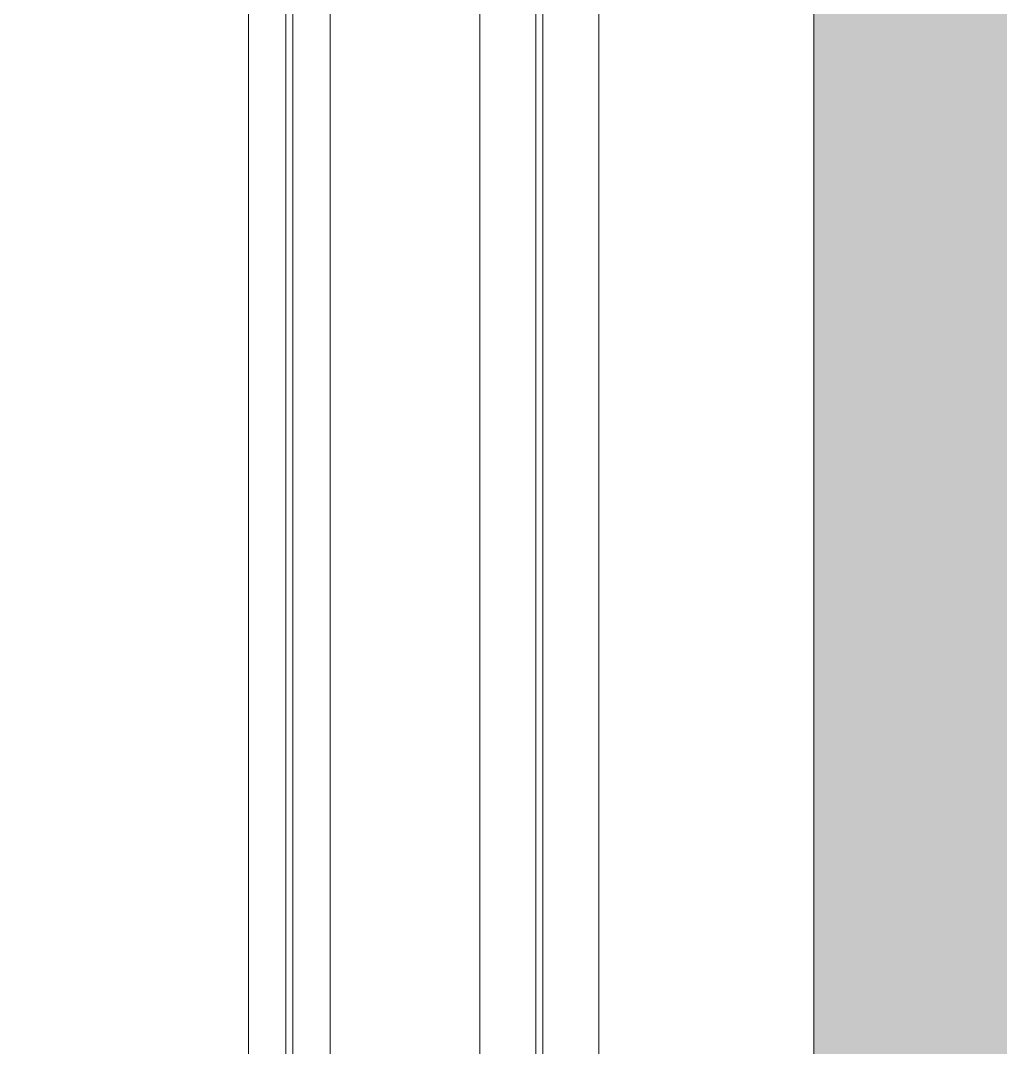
# Model space of a CAD drawing. Extents: x -2050 to 29725, y -1777 to 6820.
# Drawn here: x 4779.01 to 4789.5, y 366.92 to 377.91 of the extents above; entities that cross this region are included whole.
import ezdxf

# ---------------------------------------------------------------- set-up
doc = ezdxf.new("R2010")
doc.units = 0
doc.header["$LTSCALE"] = 25
doc.header["$MEASUREMENT"] = 0
for name, color, linetype, lineweight in [('06D', 9, 'Continuous', 9), ('09', 9, 'Continuous', 9), ('10', 9, 'Continuous', 9), ('15', 9, 'Continuous', 9), ('40B', 9, 'Continuous', 9)]:
    doc.layers.add(name, color=color, linetype=linetype, lineweight=lineweight)

# ---------------------------------------------------------------- blocks, each defined once
blk = doc.blocks.new('*U305')
at = {"layer": '15'}
for p, q in [((-1.468840347965793, -18.9468617151615), (-62.69886602103907, -18.9468617151615)), ((-1.468840347965793, -19.34686171515932), (-62.69886602103907, -19.34686171515932)), ((-1.468840347965793, -19.4228617151557), (-62.69886602103907, -19.4228617151557)), ((-1.468840347965793, -19.82286171514988), (-62.69886602103907, -19.82286171514988)), ((-1.468840347965793, -21.4228617151266), (-62.69886602103907, -21.4228617151266)), ((-1.468840347965793, -22.02286171511514), (-62.69886602103907, -22.02286171511514)), ((-1.468840347965793, -22.09886171511243), (-62.69886602103907, -22.09886171511243)), ((-1.468840347965793, -22.69886171510369), (-62.69886602103907, -22.69886171510369))]:
    blk.add_line(p, q, dxfattribs=at)
blk = doc.blocks.new('p-zemin kat')
at = {"layer": '09'}
h = blk.add_hatch(dxfattribs=at)
h.set_pattern_fill('SQUARE', color=252, scale=20, style=0)
h.set_pattern_definition([(9.199999999999998e-15, (0, 0), (0, 2.5), [2.5, -2.5]), (90, (0, 0), (-2.5, 2e-16), [2.5, -2.5])])
h.paths.add_polyline_path([(4025.504562432291, 284.9999999999927), (4822.499999999803, 285.0000000046348), (4822.499999999803, 2034.318600173057), (4787.499999999861, 2034.318600173057), (4787.499999999861, 320.0000000046494), (4025.504562432291, 320.0000000000073)])
at = {"layer": '06D'}
blk.add_lwpolyline([(4025.504562432371, 320.00000000812), (4787.499999999861, 320.0000000046494), (4787.499999999861, 2034.618600173061)], dxfattribs=at)
blk.add_lwpolyline([(4025.504562432212, 285.0000000082655), (4822.499999999803, 285.0000000046348), (4822.499999999803, 2034.318600173057), (4787.499999999861, 2034.318600173057), (4787.499999999861, 320.0000000046494), (4025.504562432291, 320.0000000000073), (4025.504562432291, 284.9999999999927)], close=True, dxfattribs=at)
at = {"layer": '40B'}
blk.add_lwpolyline([(3364.499963974074, 342.9999928629841), (3319.499999998237, 343.0000000046566), (3319.499999998341, 319.9983730837121), (1719.668507029659, 320.000004310481), (1719.66850702966, 326.9248061559338), (1719.556534728942, 328.2471463253678, -0.0476109814025951), (1885.579757219812, 764.5919943634508), (1935.266983253033, 740.0535593774182, -0.3069492650390126), (4278.593245860323, 2070.680637251222), (4283.123535806384, 2125.911539356581, -0.0515502789806794), (4780.046178051047, 2034.318598959406), (4787.499999999861, 2034.318598959406), (4787.499999999861, 320.0000000046494), (4025.504565482381, 320.000002570494), (4025.504565482381, 570.0000025705668), (3319.500000815703, 570.0000000047293), (3319.500000815703, 427.0000000046564), (3364.499963974074, 427.0000000046564), (3364.499963974074, 342.9999928629841)], format="xyb", close=True, dxfattribs=at)
at = {"layer": '10', "rotation": 90}
blk.add_blockref('*U305', (4762.499999999862, 385.0000043105902), dxfattribs=at)

msp = doc.modelspace()

# ---------------------------------------------------------------- block references
at = {"layer": '10'}
msp.add_blockref('p-zemin kat', (1.42e-14, 0), dxfattribs=at)

doc.saveas('drawing.dxf')
